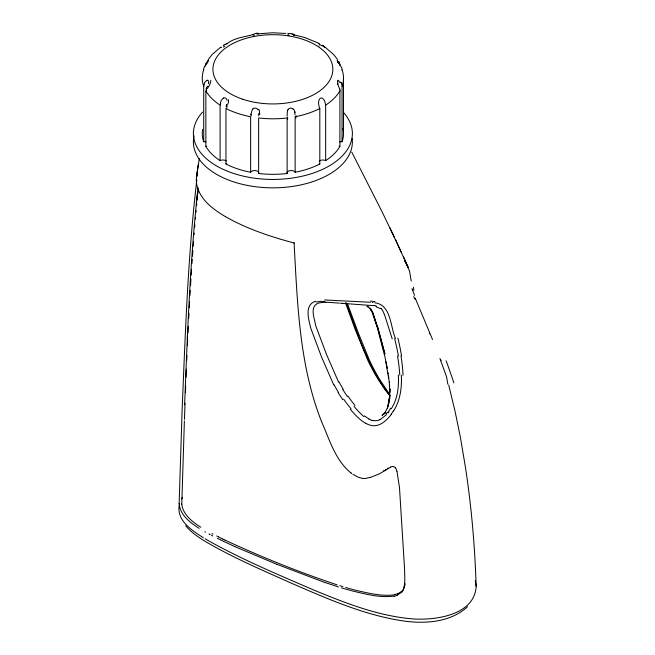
<?xml version="1.0" encoding="UTF-8"?>
<svg xmlns="http://www.w3.org/2000/svg" width="655" height="655" viewBox="0 0 655 655"><rect width="100%" height="100%" fill="white"/><g stroke="black" fill="none" stroke-linecap="round" stroke-linejoin="round"><path stroke-width="0.98" d="M343.515 133.546L343.515 78.027M258.75 113.806L258.692 115.861M401.433 380.539C401.441 391.109 399.296 401.916 393.622 410.955M389.807 392.591L389.283 381.971M389.799 393.319L389.758 388.554L389.815 391.772M184.382 420.944L181.795 503.695M184.44 419.331L185.029 403.161M184.612 404.79C187.477 334.017 189.901 263.122 197.515 192.66M185.422 392.632L185.676 386.147M186.028 377.239L186.364 369.158M187.338 338.717L187.469 335.499M186.74 360.275L186.953 355.436M187.387 345.725L187.649 340.068M188.001 332.781L188.321 326.305M188.73 318.191L188.984 313.319M189.295 307.629L189.606 301.939M189.975 295.413L190.261 290.517M190.548 285.621L190.949 279.087M191.211 274.994L191.579 269.262M191.956 263.531L192.243 259.429M192.472 256.146L192.881 250.398M193.184 246.272L193.553 241.327M389.651 396.332L389.242 400.492L389.447 398.813M194.068 234.719L194.199 233.065M389.659 396.275L387.408 408.065L387.629 407.361L384.379 413.829L385.795 411.839L382.078 415.417L385.156 412.732M250.709 114.781L252.257 109.737A4.421 4.397 -25.9 0 1 253.01 108.976M194.887 224.796L194.674 227.277M389.512 398.117L389.594 397.045L389.406 399.157M195.386 218.975L195.542 217.304M195.992 212.31L196.148 210.64M447.832 384.174L446.538 376.715L439.923 358.498M196.631 205.637L196.795 203.967M197.22 199.783L197.482 197.27M196.328 203.648L198.064 187.698M197.884 193.487L198.121 191.383M196.819 179.912C187.821 256.334 185.349 333.354 182.115 410.177L179.134 503.76M405.118 583.523L404.896 584.981M197.319 176.08L197.491 174.803M199.276 158.649L196.508 176.85M225.476 216.658C212.695 209.166 198.858 198.784 196.508 183.13A70.666 42.477 2.1 0 1 196.549 176.613L198.285 164.536M196.647 175.884L197.491 172.281M226.139 106.429L226.532 104.448M179.126 505.807C176.907 521.028 192.218 530.607 203.369 537.73M404.299 586.372L404.847 579.773L404.553 568.704L399.517 488.098M220.276 103.212L221.12 100.665L222.61 98.766A4.421 4.061 84.6 0 1 223.461 98.201M206.112 88.867L206.743 87.041M203.942 84.405L204.941 82.145L206.44 80.712M206.079 63.412L208.077 60.407M287.422 110.679L287.087 116.017M226.614 44.196C233.139 37.908 245.15 36.934 253.788 34.387M227.064 43.32L225.164 44.393M181.623 498.938L182.581 497.268M204.671 66.253L203.975 67.883A10.652 8.548 8.4 0 0 203.599 69.79M391.264 408.777C396.75 400.336 398.559 390.069 398.453 380.137M208.331 59.384L212.13 54.512L220.71 47.144M205.113 65.557L207.324 62.97A3.373 0.974 -57.3 0 0 208.339 60.481M391.264 414.386C386.434 420.837 378.926 427.748 370.321 425.226A19.666 16.874 46.3 0 1 365.768 423.326M389.054 411.839L388.063 413.027M402.17 590.982L397.798 593.856M401.556 592.325L397.028 595.231M386.581 414.631L380.08 419.658M467.547 606.702C451.123 621.914 427.003 623.855 405.764 621.292C365.711 615.823 328.433 599.194 291.631 583.302C262.581 570.317 233.213 557.741 205.686 541.685C198.391 537.264 191.162 532.409 185.709 525.744M225.557 216.699C246.894 228.898 270.466 236.643 294.095 243.021L294.439 242.743M387.498 468.407L388.038 468.03M386.818 469.471L390.601 467.121M386.638 469.602L379.278 473.876L370.632 477.331M386.147 469.332L385.459 469.774M384.1 470.617L383.429 471.002M223.658 45.211L224.886 44.54M315.644 301.202C304.436 304.673 308.366 318.436 310.421 326.829A67.416 54.177 49.3 0 0 310.953 328.654L321.49 356.877L333.804 385.042M370.46 477.38L365.539 478.42A20.952 16.866 51.5 0 1 364.761 478.494L362.551 478.396M337.219 60.317L337.661 62.061A5.739 1.719 60.5 0 1 338.471 63.085L338.602 63.142M394.949 594.699C382.143 596.672 369.215 593.299 356.795 590.523M394.122 596.066C379.941 598.056 366.03 594.167 351.931 590.851M256.531 33.937L272.889 32.75L285.719 33.479M324.741 299.965L370.378 302.266M326.468 302.201L339.421 303.118M343.023 303.388L373.645 305.672M342.811 303.371L341.763 303.298M341.345 303.273L340.518 303.208M372.261 302.454L372.973 302.544M362.362 478.379L358.007 477.118L352.865 474.228M374.734 302.798C391.354 304.591 390.274 327.099 395.481 338.398M291.983 34.387L304.706 37.499L318.748 43.271A3.357 0.573 28.2 0 0 320.606 44.982A3.357 0.573 28.2 0 0 324.266 46.546M373.203 420.6L372.228 420.354M356.099 590.351L353.307 589.623M375.978 306.18L376.478 306.319M352.611 589.434L349.492 588.575M351.227 590.663L347.044 589.5M348.796 588.386L345.693 587.486M346.348 589.303L341.501 587.871M342.942 586.667L339.863 585.717M338.398 586.921L324.438 582.32M337.128 584.858C298.958 572.11 261.517 557.077 225.033 540.105M324.102 582.205L276.631 564.233M276.582 564.209L235.006 546.671M234.891 546.614L223.543 541.325M224.894 540.031L222.88 539.057M223.257 541.186L221.087 540.129M368.004 306.786L367.258 306.352M222.733 538.991L218.336 536.813M220.653 539.925L217.362 538.295M217.771 536.527L218.197 536.74M217.002 536.142L216.584 535.929M212.736 535.946L211.377 535.233M212.94 534.046L211.942 533.522M293.514 34.903L294.398 35.607M209.616 534.308L210.14 534.595M209.011 533.989L209.51 534.259M367.258 306.352L369.772 308.284L371.876 311.493L377.272 327.418L385.132 357.695L389.332 382.414M369.052 419.028L364.458 415.933M367.07 306.245L367.93 306.745L367.488 306.474M365.744 423.376L361.413 420.535A67.309 57.681 46.2 0 1 350.425 409.342M205.523 532.106L204.81 531.704M210.239 541.718C243.742 560.246 279.12 575.09 314.236 590.245C345.832 603.23 378.312 616.044 412.666 618.901C435.174 620.531 474.785 615.217 476.16 586.184C474.875 546.229 471.444 506.331 465.361 466.81L460.408 437.393L455.069 411.324L448.691 384.984M209.616 541.366L205.13 538.787M199.128 528.348C191.252 523.288 182.81 517.237 179.888 507.912M200.856 527.226C192.791 522.231 182.63 514.322 181.836 504.203M351.637 473.393L351.088 473.016M323.161 45.875L324.749 47.422M351.031 472.975C335.393 460.424 329.621 439.849 321.793 422.221C299.212 365.384 297.419 303.281 294.095 243.021M325.06 47.144L333.641 54.512L337.44 59.384M380.219 308.12L381.014 308.792M338.479 63.011L337.661 62.061M339.331 63.928L341.828 68.014A10.66 8.466 -22.4 0 1 341.959 69.815M390.208 396.218L384.69 389.242L378.369 379.703A127.471 77.413 59.2 0 1 373.448 371.319L370.845 366.464A105.963 64.354 59.2 0 1 367.799 360.291L355.378 329.94L345.414 302.675M390.085 395.595L388.137 393.18A57.468 33.184 60 0 1 386.851 391.477C367.586 365.023 357.376 333.403 346.339 302.978M395.399 467.858L394.646 467.097A2.522 2.137 30.1 0 0 392.967 466.499L391.575 466.728A10.046 8.351 27.9 0 0 390.577 467.081M370.534 309.283L371.066 309.946L369.846 308.415M390.028 394.973L379.417 379.098A127.471 69.667 60.8 0 1 374.652 370.624L372.114 365.727A105.963 57.91 60.8 0 1 369.142 359.521L358.457 333.297L347.486 303.773M342.761 399.714L338.062 392.558M347.256 396.373L342.721 389.43M404.43 260.665L405.077 261.648M405.15 261.763L409.514 270.9L411.201 281.028M339.028 61.799L339.658 63.281M341.099 82.579L341.795 84.274M318.715 43.32L319.034 43.934M351.776 152.148L381.914 211.459L394.588 237.806M338.619 382.176L326.477 354.355L316.021 326.509A64.468 51.45 49.9 0 1 315.554 324.774C314.326 317.986 309.348 306.065 318.657 303.052A31.284 22.311 29.8 0 1 326.534 302.438M389.733 227.432L407.844 266.61M337.693 84.233L339.691 89.014M395.702 239.828L401.343 252.355M403.39 256.621L408.294 267.625M415.196 299.122L414.869 298.361M415.204 298.115L432.521 339.511M384.526 314.637L392.214 338.905M429.271 332.855L429.639 333.788M396.987 471.281L399.476 487.623M179.847 507.781L179.478 506.274M384.886 353.839L377.575 326.87L384.894 353.864M475.252 580.682L476.16 586.184M382.323 345.946L383.044 348.837M412.241 289.616L412.011 288.552M294.75 112.611L295.045 114.625M386.008 361.838L386.221 362.854M386.319 363.361L387.015 366.898M179.462 506.176L179.159 504.08M387.113 367.406L387.293 368.413M388.071 372.883L388.227 373.874M388.513 375.823L388.718 377.272M388.783 377.755L388.849 378.23M389.569 385.124L389.651 386.434M398.297 374.988L398.396 377.198A105.34 95.712 43.2 0 1 398.502 380.137M401.327 375.233L401.409 377.509M389.782 389.381L389.807 390.2M319.206 161.212A4.143 2.391 0 0 1 325.666 160.639L325.666 105.119C323.562 92.437 315.505 98.455 319.812 108.501L319.812 164.02A70.625 40.774 0 0 1 295.135 172.249A4.143 2.391 0 0 0 290.091 170.619A4.143 2.391 0 0 0 287.136 173.485A70.625 40.774 0 0 1 258.635 173.485A4.143 2.391 0 0 0 255.679 170.619A4.143 2.391 0 0 0 250.636 172.249A70.625 40.774 0 0 1 225.959 164.02L225.959 108.501A70.625 40.774 0 0 0 250.636 116.729L250.636 172.249M339.618 141.865A4.143 2.391 0 0 1 342.057 141.775L342.057 86.255A70.625 40.774 0 0 0 342.057 69.807M325.666 160.639A70.625 40.774 0 0 0 339.912 146.393L339.912 90.873A70.625 40.774 0 0 1 325.666 105.119M295.135 172.249L295.135 116.729A70.625 40.774 0 0 0 319.812 108.501M287.136 173.485L287.136 117.966A70.625 40.774 0 0 1 258.635 117.966L258.635 173.485M220.105 160.639L220.105 105.119A70.625 40.774 0 0 1 205.858 90.873L205.858 146.393A70.625 40.774 0 0 0 220.105 160.639A4.143 2.391 0 0 1 226.245 160.934M205.957 141.824A4.143 2.391 0 0 0 203.713 141.775L203.713 86.255A70.625 40.774 0 0 1 203.713 69.807M397.102 595.379A22.27 19.052 45.2 0 1 394.187 596.255M404.078 586.323A16.817 13.837 29.7 0 1 401.703 592.431M395.473 467.826A13.026 11.102 30 0 1 396.93 471.289M404.815 584.964A17.046 14.001 25.2 0 1 402.301 590.99M397.708 593.7A21.574 18.086 38.9 0 1 394.859 594.462M181.64 504.506A18.332 6.689 -76.7 0 1 181.591 503.99M179.233 503.965A19.691 6.959 -77 0 1 179.208 503.646M380.015 419.568A13.689 10.726 45.9 0 1 373.252 420.535M387.523 412.183A44.155 32.111 -88.5 0 1 386.114 413.813M390.683 408.204A45.269 35.771 80.2 0 1 388.579 411.283M397.519 356.099A158.166 143.118 44.5 0 1 399.755 375.053M394.629 338.553A219.892 193.675 49.9 0 1 398.396 356.091M381.251 308.611A18.594 18.242 1.9 0 1 384.346 314.687M376.314 306.949A12.298 11.446 22.6 0 1 379.523 308.325M373.694 305.386A28.321 28.255 4.6 0 1 376.06 305.885M343.204 389.193A101.893 82.137 47.9 0 1 339.126 381.988M355.018 405.412A115.116 97.145 46.3 0 1 347.854 396.013M363.918 416.605A65.066 55.585 46 0 1 353.954 406.223M372.204 420.453A14.959 11.528 44 0 1 369.019 419.118M440.668 359.718A117.13 10.611 66.4 0 1 441.02 360.684M393.426 410.8A54.84 47.61 67.3 0 1 391.109 414.23M401.466 377.509A109.565 100.878 40.3 0 1 401.49 380.547M400.983 355.886A160.917 147.449 42.2 0 1 403.03 375.315M397.88 338.054A220.751 196.516 49.1 0 1 401.548 355.902M373.145 301.398A36.713 30.286 4.1 0 1 374.979 301.66M370.476 301.054A51.508 33.642 5.4 0 1 372.433 301.259M316.095 302.07A36.033 27.174 29.6 0 1 325.044 301.415M338.447 392.361A104.006 83.504 48.1 0 1 334.206 384.894M351.055 408.835A117.188 98.242 46.7 0 1 343.654 399.165M412.552 290.329A27.363 0.892 84.7 0 1 412.486 289.461M413.903 290.14A14.516 2.137 78.9 0 1 413.461 287.193M414.549 295.421A17.341 5.993 71.9 0 1 412.634 289.69M414.656 298.803A48.593 16.457 71.2 0 1 413.731 296.576M446.129 360.815A143.666 14.615 65.6 0 1 453.866 382.962M339.912 146.393A4.143 2.391 0 0 1 339.044 146.171M342.942 128.372A70.625 40.774 0 0 1 342.057 141.775M203.713 141.775A70.625 40.774 0 0 1 202.624 129.403M339.912 89.014A10.66 8.343 27.3 0 1 340.068 90.906M342.049 84.249A10.652 8.785 8.9 0 1 342.172 86.272M337.947 84.192A4.421 1.114 63.4 0 1 337.595 83.398M337.939 83.283A3.373 1.318 61 0 1 338.43 80.377M338.455 80.45A3.995 2.464 67 0 1 338.725 80.516M338.586 81.073A5.739 3.684 72.7 0 1 340.068 82.677M340.584 81.981A8.376 6.886 -58.9 0 1 340.985 82.669M339.446 63.371A10.652 7.999 -39.7 0 1 339.552 65.263M338.332 62.503A4.421 0.426 46.9 0 1 340.092 64.395M337.292 60.366A3.995 1.146 55.6 0 1 337.39 60.375M338.479 61.619A8.376 4.454 -84 0 1 338.799 62.192M322.563 45.203A4.421 1.506 24.8 0 1 323.537 45.85M319.124 45.76A8.376 1.13 78.8 0 1 319.206 46.038M293.055 34.469A4.421 1.85 -2.8 0 1 293.784 34.821M287.954 33.831A3.373 1.073 3.7 0 1 291.401 33.61A3.373 1.073 3.7 0 1 293.997 34.6M287.922 33.929A3.995 0.958 19.6 0 1 288.151 33.929M288.02 35.133A5.739 1.588 24.1 0 1 289.166 35.345M258.127 33.692A4.421 1.351 -29.7 0 1 258.422 33.913M253.174 34.551A3.373 0.86 -21.2 0 1 256.866 33.217A3.373 0.86 -21.2 0 1 258.062 33.806M253.018 34.699A3.995 1.179 -4.8 0 1 253.329 34.609M253.288 35.902A5.739 2.047 -1.6 0 1 254.246 35.673M319.812 164.02A4.143 2.391 0 0 1 319.247 163.578M223.47 45.441A3.995 0.704 -28.1 0 1 223.773 45.261M223.396 47.144A5.739 1.466 -26.9 0 1 224.755 46.309M221.21 47.569A8.376 5.51 -0.1 0 1 221.529 47.193M205.703 65.156A10.66 8.343 27.3 0 1 206.006 63.379M208.151 60.203A4.421 1.433 -66.2 0 1 208.503 60.268M205.171 66.27A8.376 4.618 -35.7 0 1 205.613 65.631M203.811 86.247A10.66 8.474 -22.4 0 1 204.106 84.421M206.775 146.155A4.143 2.391 0 0 1 205.858 146.393M206.235 90.791A10.652 7.77 -38.1 0 1 206.612 88.867M206.423 80.581A4.421 2.98 -79.4 0 1 207.176 80.36M207.258 80.115A3.373 2.112 -69 0 1 208.601 83.062M208.667 83.029A3.995 1.662 -60.3 0 1 208.527 83.406M210.754 80.328A5.739 1.965 -62.1 0 1 209.485 85.15A5.739 1.965 -62.1 0 1 206.227 89.334M207.479 86.763A8.376 2.186 -60.7 0 1 207.799 86.1M220.432 104.956A10.66 6.329 -58.6 0 1 220.653 103.113M226.556 163.553A4.143 2.391 0 0 1 225.959 164.02M226.745 107.96A10.652 4.88 -67 0 1 227.015 106.085M223.412 97.988A3.357 2.939 -74.6 0 1 227.048 100.1A3.995 2.915 -70.5 0 1 227.129 100.461M228.382 99.658A5.739 3.897 -74.1 0 1 227.834 104.21M227.089 104.661A8.376 1.138 -78.9 0 1 226.671 106.364M251.119 115.935A10.66 2.489 -80.2 0 1 251.217 114.207M259.707 114.502A10.652 0.647 -86.2 0 1 259.757 113.536M252.92 108.869A3.373 3.365 -75.2 0 1 257.824 109.516A3.995 3.766 -76.6 0 1 258.013 109.86M258.733 109.352A5.739 5.273 -85.4 0 1 259.544 112.93M259.249 112.914A8.376 4.462 83.9 0 1 259.257 113.978M287.61 117.114A10.66 2.014 82.2 0 1 287.578 119.325M296.003 115.624A10.652 3.791 75.9 0 1 295.904 117.966M287.52 110.72A4.421 3.897 -88.6 0 1 287.938 109.786M287.954 109.778A3.373 3.152 80.1 0 1 292.613 108.795A3.995 3.979 63.4 0 1 292.9 109.09M293.17 108.82A5.739 5.739 0 0 1 294.717 111.661M294.856 111.645A8.376 6.894 58.7 0 1 295.094 112.595M352.161 138.532A79.492 45.899 0 0 1 270.572 187.821A79.492 45.899 0 0 1 194.085 135.88M343.49 112.447A79.492 45.899 0 0 1 272.529 179.437A79.492 45.899 0 0 1 202.616 112.079M389.545 397.765L389.479 398.461L389.545 397.765M389.774 397.904L388.038 406.64L389.774 397.904M371.319 309.93L370.067 308.128L372.834 312.836L377.444 327.033L372.834 312.836L371.319 309.93M242.907 99.29A59.949 34.609 0 0 0 332.838 69.315A59.949 34.609 0 0 0 242.907 39.341A59.949 34.609 0 0 0 242.907 99.29"/></g></svg>
